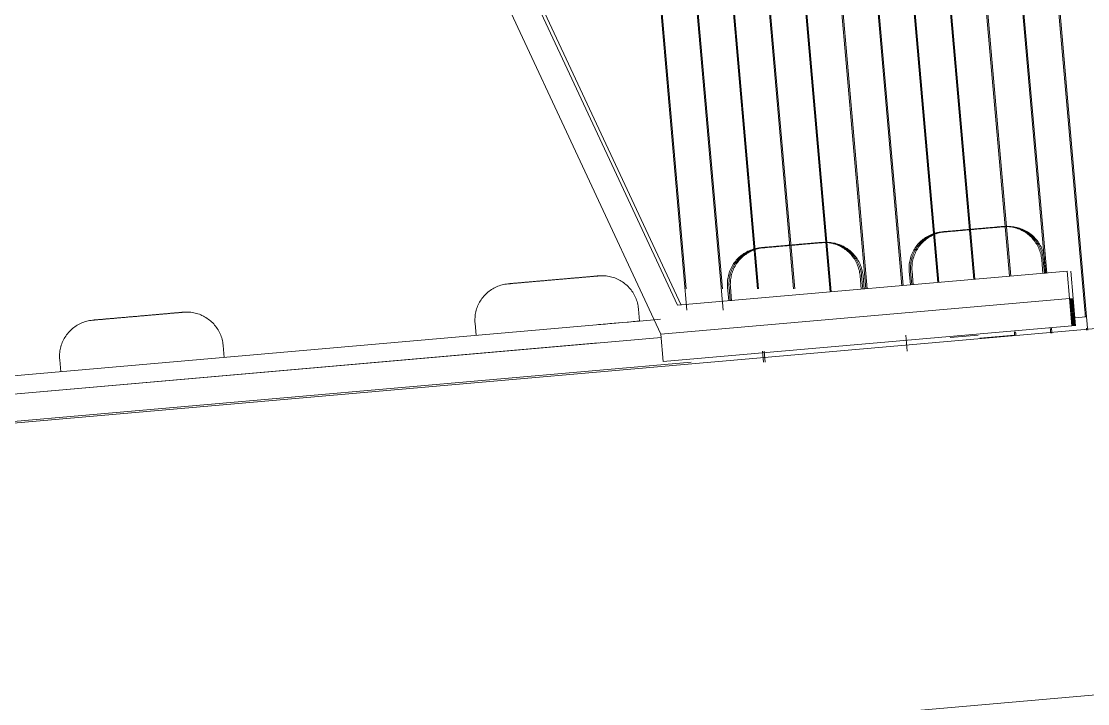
# Model space of a CAD drawing. Header units: millimetres. Extents: x 4237772 to 4686020, y -673 to 29459.
# Drawn here: x 4322885.3 to 4323002.2, y 16759.9 to 16834.7 of the extents above; entities that cross this region are included whole.
import ezdxf

# ---------------------------------------------------------------- set-up
doc = ezdxf.new("R2010")
doc.units = ezdxf.units.MM
for name, color, linetype, lineweight in [('A-ROOF', 132, 'Continuous', 5), ('A-ROOF-PATT', 132, 'Continuous', 5), ('Q-SPCQ', 91, 'Continuous', 5)]:
    doc.layers.add(name, color=color, linetype=linetype, lineweight=lineweight)

# ---------------------------------------------------------------- blocks, each defined once
blk = doc.blocks.new('Static Line_Sayfa_Metal Deck_Pan Mount - Up to 15 _ pitch - Max 2 Users-1847625-SECTION - GRIDS C4-C5')
at = {"layer": 'Q-SPCQ'}
for p, q in [((4322957.24, 16803.59), (4322934.71, 16851.9)), ((4322935.1, 16851.9), (4322957.62, 16803.59)), ((4322954.05, 16851.39), (4322958.27, 16803.07)), ((4322958.02, 16851.39), (4322962.23, 16803.07)), ((4322961.98, 16851.39), (4322966, 16805.39)), ((4322965.95, 16851.39), (4322969.97, 16805.39)), ((4322969.92, 16851.39), (4322973.97, 16805.05)), ((4322973.89, 16851.39), (4322977.9, 16805.4)), ((4322977.86, 16851.39), (4322981.84, 16805.74)), ((4322981.83, 16851.39), (4322985.78, 16806.09)), ((4322985.79, 16851.39), (4322989.72, 16806.43)), ((4322989.76, 16851.39), (4322993.66, 16806.78)), ((4322993.73, 16851.39), (4322997.6, 16807.12)), ((4322997.7, 16851.39), (4323001.92, 16803.07)), ((4322932.88, 16848.73), (4322955.41, 16800.42)), ((4322954.34, 16849.39), (4322958.19, 16805.39)), ((4322958.3, 16849.39), (4322962.16, 16805.39)), ((4322962.27, 16849.39), (4322966.13, 16805.39)), ((4322966.24, 16849.39), (4322970.1, 16805.39)), ((4322970.21, 16849.39), (4322974.1, 16805.06)), ((4322974.18, 16849.39), (4322978.03, 16805.41)), ((4322978.15, 16849.39), (4322981.97, 16805.75)), ((4322982.11, 16849.39), (4322985.91, 16806.1)), ((4322986.08, 16849.39), (4322989.85, 16806.44)), ((4322990.05, 16849.39), (4322993.79, 16806.79)), ((4322994.02, 16849.39), (4322997.73, 16807.13)), ((4322997.99, 16849.39), (4323002.22, 16801.08)), ((4322992.84, 16812.22), (4322992.85, 16812.22)), ((4322993, 16812.22), (4322993.01, 16812.22)), ((4322993.16, 16812.22), (4322993.17, 16812.22)), ((4322997.32, 16807.09), (4322997.18, 16808.59)), ((4322997.47, 16807.09), (4322997.34, 16808.59)), ((4322997.63, 16807.09), (4322997.5, 16808.59)), ((4322999.98, 16807.33), (4322957.24, 16803.59)), ((4322977.39, 16805.35), (4322977.26, 16806.84)), ((4322977.55, 16805.35), (4322977.42, 16806.84)), ((4322977.71, 16805.35), (4322977.58, 16806.84)), ((4322982.64, 16807.32), (4322982.78, 16805.82)), ((4322982.8, 16807.32), (4322982.93, 16805.82)), ((4322982.96, 16807.32), (4322983.09, 16805.82)), ((4323000.24, 16804.34), (4322999.98, 16807.33)), ((4323000.36, 16807.33), (4323000.62, 16804.34)), ((4322962.72, 16805.57), (4322962.85, 16804.08)), ((4322962.88, 16805.57), (4322963.01, 16804.08)), ((4322963.04, 16805.57), (4322963.17, 16804.08)), ((4322955.41, 16800.42), (4323000.24, 16804.34)), ((4322955.41, 16800.42), (4323000.24, 16804.34)), ((4323000.24, 16804.34), (4323000.5, 16801.35)), ((4323000.59, 16801.35), (4323000.33, 16804.34)), ((4323000.42, 16804.34), (4323000.68, 16801.35)), ((4323000.79, 16801.35), (4323000.53, 16804.34)), ((4323000.62, 16804.34), (4323000.88, 16801.35)), ((4322953.07, 16801.86), (4322952.95, 16803.18)), ((4323001.98, 16802.32), (4323001.96, 16802.32)), ((4322948.33, 16801.45), (4322779.54, 16786.68)), ((4322935.02, 16801.61), (4322935.14, 16800.3)), ((4323000.5, 16801.35), (4322955.67, 16797.43)), ((4322955.44, 16800.07), (4322779.4, 16784.66)), ((4322955.41, 16800.42), (4322955.67, 16797.43)), ((4322982.28, 16800.33), (4322982.44, 16798.56)), ((4322990.22, 16800.33), (4322987.14, 16800.06)), ((4322994.19, 16800.33), (4322990.41, 16800)), ((4322948.51, 16799.46), (4322779.4, 16784.66)), ((4322907.5, 16797.88), (4322907.39, 16799.19)), ((4322966.56, 16798.56), (4322966.67, 16797.34)), ((4322966.73, 16798.56), (4322966.84, 16797.34)), ((4322958.73, 16797.34), (4322759.49, 16779.91)), ((4322889.46, 16797.62), (4322889.57, 16796.31))]:
    blk.add_line(p, q, dxfattribs=at)
at = {"layer": 'Q-SPCQ', "flags": 128}
for points in [[(4322982.64, 16807.32), (4322982.63, 16807.47), (4322982.63, 16807.63), (4322982.63, 16807.79), (4322982.64, 16807.95), (4322982.65, 16808.11), (4322982.68, 16808.27), (4322982.7, 16808.43), (4322982.74, 16808.59), (4322982.78, 16808.74), (4322982.82, 16808.89), (4322982.88, 16809.05), (4322982.93, 16809.19), (4322983, 16809.34), (4322983.07, 16809.49), (4322983.14, 16809.63), (4322983.22, 16809.76), (4322983.31, 16809.9), (4322983.4, 16810.03), (4322983.5, 16810.16), (4322983.6, 16810.28), (4322983.71, 16810.4), (4322983.82, 16810.51), (4322983.94, 16810.62), (4322984.06, 16810.73), (4322984.18, 16810.83), (4322984.31, 16810.92), (4322984.44, 16811.01), (4322984.58, 16811.1), (4322984.72, 16811.18), (4322984.86, 16811.25), (4322985.01, 16811.32), (4322985.15, 16811.38), (4322985.3, 16811.44), (4322985.45, 16811.49), (4322985.61, 16811.53), (4322985.76, 16811.57), (4322985.92, 16811.6), (4322986.08, 16811.63), (4322986.24, 16811.64), (4322986.28, 16811.65)], [(4322982.8, 16807.32), (4322982.79, 16807.47), (4322982.79, 16807.63), (4322982.79, 16807.79), (4322982.8, 16807.95), (4322982.81, 16808.11), (4322982.84, 16808.27), (4322982.86, 16808.43), (4322982.9, 16808.59), (4322982.94, 16808.74), (4322982.98, 16808.89), (4322983.03, 16809.05), (4322983.09, 16809.19), (4322983.16, 16809.34), (4322983.23, 16809.49), (4322983.3, 16809.63), (4322983.38, 16809.76), (4322983.47, 16809.9), (4322983.56, 16810.03), (4322983.66, 16810.16), (4322983.76, 16810.28), (4322983.87, 16810.4), (4322983.98, 16810.51), (4322984.1, 16810.62), (4322984.22, 16810.73), (4322984.34, 16810.83), (4322984.47, 16810.92), (4322984.6, 16811.01), (4322984.74, 16811.1), (4322984.88, 16811.18), (4322985.02, 16811.25), (4322985.16, 16811.32), (4322985.31, 16811.38), (4322985.46, 16811.44), (4322985.61, 16811.49), (4322985.77, 16811.53), (4322985.92, 16811.57), (4322986.08, 16811.6), (4322986.24, 16811.63), (4322986.4, 16811.64), (4322986.44, 16811.65)], [(4322982.96, 16807.32), (4322982.95, 16807.47), (4322982.95, 16807.63), (4322982.95, 16807.79), (4322982.96, 16807.95), (4322982.97, 16808.11), (4322982.99, 16808.27), (4322983.02, 16808.43), (4322983.06, 16808.59), (4322983.1, 16808.74), (4322983.14, 16808.89), (4322983.19, 16809.05), (4322983.25, 16809.19), (4322983.32, 16809.34), (4322983.39, 16809.49), (4322983.46, 16809.63), (4322983.54, 16809.76), (4322983.63, 16809.9), (4322983.72, 16810.03), (4322983.82, 16810.16), (4322983.92, 16810.28), (4322984.03, 16810.4), (4322984.14, 16810.51), (4322984.26, 16810.62), (4322984.38, 16810.73), (4322984.5, 16810.83), (4322984.63, 16810.92), (4322984.76, 16811.01), (4322984.9, 16811.1), (4322985.04, 16811.18), (4322985.18, 16811.25), (4322985.32, 16811.32), (4322985.47, 16811.38), (4322985.62, 16811.44), (4322985.77, 16811.49), (4322985.93, 16811.53), (4322986.08, 16811.57), (4322986.24, 16811.6), (4322986.4, 16811.63), (4322986.56, 16811.64), (4322986.6, 16811.65)], [(4322986.28, 16811.65), (4322986.29, 16811.65), (4322986.3, 16811.65), (4322986.32, 16811.65), (4322986.35, 16811.65), (4322986.37, 16811.66), (4322986.41, 16811.66), (4322986.45, 16811.66), (4322986.49, 16811.67), (4322986.54, 16811.67), (4322986.59, 16811.68), (4322986.65, 16811.68), (4322986.71, 16811.69), (4322986.78, 16811.69), (4322986.85, 16811.7), (4322986.93, 16811.71), (4322987.01, 16811.71), (4322987.1, 16811.72), (4322987.18, 16811.73), (4322987.28, 16811.74), (4322987.37, 16811.74), (4322987.47, 16811.75), (4322987.58, 16811.76), (4322987.68, 16811.77), (4322987.79, 16811.78), (4322987.9, 16811.79), (4322988.02, 16811.8), (4322988.13, 16811.81), (4322988.25, 16811.82), (4322988.38, 16811.83), (4322988.5, 16811.84), (4322988.62, 16811.85), (4322988.75, 16811.86), (4322988.88, 16811.88), (4322989.01, 16811.89), (4322989.14, 16811.9), (4322989.27, 16811.91), (4322989.4, 16811.92), (4322989.53, 16811.93), (4322989.57, 16811.94)], [(4322989.56, 16811.94), (4322989.43, 16811.92), (4322989.3, 16811.91), (4322989.17, 16811.9), (4322989.04, 16811.89), (4322988.91, 16811.88), (4322988.78, 16811.87), (4322988.66, 16811.86), (4322988.53, 16811.85), (4322988.41, 16811.83), (4322988.28, 16811.82), (4322988.16, 16811.81), (4322988.05, 16811.8), (4322987.93, 16811.79), (4322987.82, 16811.78), (4322987.71, 16811.77), (4322987.6, 16811.76), (4322987.5, 16811.76), (4322987.4, 16811.75), (4322987.3, 16811.74), (4322987.21, 16811.73), (4322987.12, 16811.72), (4322987.03, 16811.71), (4322986.95, 16811.71), (4322986.87, 16811.7), (4322986.8, 16811.69), (4322986.73, 16811.69), (4322986.67, 16811.68), (4322986.61, 16811.68), (4322986.55, 16811.67), (4322986.5, 16811.67), (4322986.46, 16811.66), (4322986.42, 16811.66), (4322986.38, 16811.66), (4322986.35, 16811.65), (4322986.33, 16811.65), (4322986.31, 16811.65), (4322986.29, 16811.65), (4322986.28, 16811.65)], [(4322986.44, 16811.65), (4322986.45, 16811.65), (4322986.46, 16811.65), (4322986.48, 16811.65), (4322986.51, 16811.65), (4322986.53, 16811.66), (4322986.57, 16811.66), (4322986.61, 16811.66), (4322986.65, 16811.67), (4322986.7, 16811.67), (4322986.75, 16811.68), (4322986.81, 16811.68), (4322986.87, 16811.69), (4322986.94, 16811.69), (4322987.01, 16811.7), (4322987.09, 16811.71), (4322987.17, 16811.71), (4322987.26, 16811.72), (4322987.34, 16811.73), (4322987.44, 16811.74), (4322987.53, 16811.74), (4322987.63, 16811.75), (4322987.73, 16811.76), (4322987.84, 16811.77), (4322987.95, 16811.78), (4322988.06, 16811.79), (4322988.18, 16811.8), (4322988.29, 16811.81), (4322988.41, 16811.82), (4322988.53, 16811.83), (4322988.66, 16811.84), (4322988.78, 16811.85), (4322988.91, 16811.86), (4322989.04, 16811.88), (4322989.17, 16811.89), (4322989.3, 16811.9), (4322989.43, 16811.91), (4322989.56, 16811.92), (4322989.69, 16811.93), (4322989.73, 16811.94)], [(4322989.72, 16811.94), (4322989.59, 16811.92), (4322989.46, 16811.91), (4322989.33, 16811.9), (4322989.2, 16811.89), (4322989.07, 16811.88), (4322988.94, 16811.87), (4322988.82, 16811.86), (4322988.69, 16811.85), (4322988.57, 16811.83), (4322988.44, 16811.82), (4322988.32, 16811.81), (4322988.21, 16811.8), (4322988.09, 16811.79), (4322987.98, 16811.78), (4322987.87, 16811.77), (4322987.76, 16811.76), (4322987.66, 16811.76), (4322987.56, 16811.75), (4322987.46, 16811.74), (4322987.37, 16811.73), (4322987.28, 16811.72), (4322987.19, 16811.71), (4322987.11, 16811.71), (4322987.03, 16811.7), (4322986.96, 16811.69), (4322986.89, 16811.69), (4322986.83, 16811.68), (4322986.77, 16811.68), (4322986.71, 16811.67), (4322986.66, 16811.67), (4322986.62, 16811.66), (4322986.58, 16811.66), (4322986.54, 16811.66), (4322986.51, 16811.65), (4322986.49, 16811.65), (4322986.47, 16811.65), (4322986.45, 16811.65), (4322986.44, 16811.65)], [(4322986.6, 16811.65), (4322986.61, 16811.65), (4322986.62, 16811.65), (4322986.64, 16811.65), (4322986.66, 16811.65), (4322986.69, 16811.66), (4322986.73, 16811.66), (4322986.77, 16811.66), (4322986.81, 16811.67), (4322986.86, 16811.67), (4322986.91, 16811.68), (4322986.97, 16811.68), (4322987.03, 16811.69), (4322987.1, 16811.69), (4322987.17, 16811.7), (4322987.25, 16811.71), (4322987.33, 16811.71), (4322987.41, 16811.72), (4322987.5, 16811.73), (4322987.6, 16811.74), (4322987.69, 16811.74), (4322987.79, 16811.75), (4322987.89, 16811.76), (4322988, 16811.77), (4322988.11, 16811.78), (4322988.22, 16811.79), (4322988.34, 16811.8), (4322988.45, 16811.81), (4322988.57, 16811.82), (4322988.69, 16811.83), (4322988.82, 16811.84), (4322988.94, 16811.85), (4322989.07, 16811.86), (4322989.2, 16811.88), (4322989.33, 16811.89), (4322989.46, 16811.9), (4322989.59, 16811.91), (4322989.72, 16811.92), (4322989.85, 16811.93), (4322989.89, 16811.94)], [(4322989.88, 16811.94), (4322989.75, 16811.92), (4322989.62, 16811.91), (4322989.49, 16811.9), (4322989.36, 16811.89), (4322989.23, 16811.88), (4322989.1, 16811.87), (4322988.97, 16811.86), (4322988.85, 16811.85), (4322988.73, 16811.83), (4322988.6, 16811.82), (4322988.48, 16811.81), (4322988.37, 16811.8), (4322988.25, 16811.79), (4322988.14, 16811.78), (4322988.03, 16811.77), (4322987.92, 16811.76), (4322987.82, 16811.76), (4322987.72, 16811.75), (4322987.62, 16811.74), (4322987.53, 16811.73), (4322987.44, 16811.72), (4322987.35, 16811.71), (4322987.27, 16811.71), (4322987.19, 16811.7), (4322987.12, 16811.69), (4322987.05, 16811.69), (4322986.99, 16811.68), (4322986.93, 16811.68), (4322986.87, 16811.67), (4322986.82, 16811.67), (4322986.78, 16811.66), (4322986.74, 16811.66), (4322986.7, 16811.66), (4322986.67, 16811.65), (4322986.65, 16811.65), (4322986.63, 16811.65), (4322986.61, 16811.65), (4322986.6, 16811.65)], [(4322992.85, 16812.22), (4322992.84, 16812.22), (4322992.83, 16812.22), (4322992.81, 16812.22), (4322992.79, 16812.22), (4322992.76, 16812.22), (4322992.72, 16812.21), (4322992.68, 16812.21), (4322992.64, 16812.21), (4322992.59, 16812.2), (4322992.54, 16812.2), (4322992.48, 16812.19), (4322992.42, 16812.19), (4322992.35, 16812.18), (4322992.28, 16812.17), (4322992.2, 16812.17), (4322992.12, 16812.16), (4322992.04, 16812.15), (4322991.95, 16812.14), (4322991.85, 16812.14), (4322991.76, 16812.13), (4322991.66, 16812.12), (4322991.56, 16812.11), (4322991.45, 16812.1), (4322991.34, 16812.09), (4322991.23, 16812.08), (4322991.11, 16812.07), (4322991, 16812.06), (4322990.88, 16812.05), (4322990.76, 16812.04), (4322990.63, 16812.03), (4322990.51, 16812.02), (4322990.38, 16812.01), (4322990.25, 16812), (4322990.12, 16811.99), (4322989.99, 16811.97), (4322989.86, 16811.96), (4322989.73, 16811.95), (4322989.6, 16811.94), (4322989.56, 16811.94)], [(4322989.57, 16811.94), (4322989.7, 16811.95), (4322989.83, 16811.96), (4322989.96, 16811.97), (4322990.09, 16811.98), (4322990.22, 16811.99), (4322990.35, 16812), (4322990.48, 16812.02), (4322990.6, 16812.03), (4322990.73, 16812.04), (4322990.85, 16812.05), (4322990.97, 16812.06), (4322991.09, 16812.07), (4322991.2, 16812.08), (4322991.31, 16812.09), (4322991.42, 16812.1), (4322991.53, 16812.11), (4322991.63, 16812.12), (4322991.73, 16812.13), (4322991.83, 16812.13), (4322991.92, 16812.14), (4322992.01, 16812.15), (4322992.1, 16812.16), (4322992.18, 16812.16), (4322992.26, 16812.17), (4322992.33, 16812.18), (4322992.4, 16812.18), (4322992.46, 16812.19), (4322992.52, 16812.19), (4322992.58, 16812.2), (4322992.63, 16812.2), (4322992.67, 16812.21), (4322992.71, 16812.21), (4322992.75, 16812.21), (4322992.78, 16812.22), (4322992.8, 16812.22), (4322992.82, 16812.22), (4322992.84, 16812.22)], [(4322993.01, 16812.22), (4322993, 16812.22), (4322992.99, 16812.22), (4322992.97, 16812.22), (4322992.95, 16812.22), (4322992.92, 16812.22), (4322992.88, 16812.21), (4322992.84, 16812.21), (4322992.8, 16812.21), (4322992.75, 16812.2), (4322992.7, 16812.2), (4322992.64, 16812.19), (4322992.58, 16812.19), (4322992.51, 16812.18), (4322992.44, 16812.17), (4322992.36, 16812.17), (4322992.28, 16812.16), (4322992.2, 16812.15), (4322992.11, 16812.14), (4322992.01, 16812.14), (4322991.92, 16812.13), (4322991.82, 16812.12), (4322991.72, 16812.11), (4322991.61, 16812.1), (4322991.5, 16812.09), (4322991.39, 16812.08), (4322991.27, 16812.07), (4322991.16, 16812.06), (4322991.04, 16812.05), (4322990.92, 16812.04), (4322990.79, 16812.03), (4322990.67, 16812.02), (4322990.54, 16812.01), (4322990.41, 16812), (4322990.28, 16811.99), (4322990.15, 16811.97), (4322990.02, 16811.96), (4322989.89, 16811.95), (4322989.76, 16811.94), (4322989.72, 16811.94)], [(4322989.73, 16811.94), (4322989.86, 16811.95), (4322989.99, 16811.96), (4322990.12, 16811.97), (4322990.25, 16811.98), (4322990.38, 16811.99), (4322990.51, 16812), (4322990.64, 16812.02), (4322990.76, 16812.03), (4322990.88, 16812.04), (4322991.01, 16812.05), (4322991.13, 16812.06), (4322991.24, 16812.07), (4322991.36, 16812.08), (4322991.47, 16812.09), (4322991.58, 16812.1), (4322991.69, 16812.11), (4322991.79, 16812.12), (4322991.89, 16812.13), (4322991.99, 16812.13), (4322992.08, 16812.14), (4322992.17, 16812.15), (4322992.26, 16812.16), (4322992.34, 16812.16), (4322992.42, 16812.17), (4322992.49, 16812.18), (4322992.56, 16812.18), (4322992.62, 16812.19), (4322992.68, 16812.19), (4322992.74, 16812.2), (4322992.79, 16812.2), (4322992.83, 16812.21), (4322992.87, 16812.21), (4322992.91, 16812.21), (4322992.94, 16812.22), (4322992.96, 16812.22), (4322992.98, 16812.22), (4322992.99, 16812.22)], [(4322993.17, 16812.22), (4322993.16, 16812.22), (4322993.15, 16812.22), (4322993.13, 16812.22), (4322993.1, 16812.22), (4322993.08, 16812.22), (4322993.04, 16812.21), (4322993, 16812.21), (4322992.96, 16812.21), (4322992.91, 16812.2), (4322992.86, 16812.2), (4322992.8, 16812.19), (4322992.74, 16812.19), (4322992.67, 16812.18), (4322992.6, 16812.17), (4322992.52, 16812.17), (4322992.44, 16812.16), (4322992.35, 16812.15), (4322992.27, 16812.14), (4322992.17, 16812.14), (4322992.08, 16812.13), (4322991.98, 16812.12), (4322991.88, 16812.11), (4322991.77, 16812.1), (4322991.66, 16812.09), (4322991.55, 16812.08), (4322991.43, 16812.07), (4322991.32, 16812.06), (4322991.2, 16812.05), (4322991.08, 16812.04), (4322990.95, 16812.03), (4322990.83, 16812.02), (4322990.7, 16812.01), (4322990.57, 16812), (4322990.44, 16811.99), (4322990.31, 16811.97), (4322990.18, 16811.96), (4322990.05, 16811.95), (4322989.92, 16811.94), (4322989.88, 16811.94)], [(4322989.89, 16811.94), (4322990.02, 16811.95), (4322990.15, 16811.96), (4322990.28, 16811.97), (4322990.41, 16811.98), (4322990.54, 16811.99), (4322990.67, 16812), (4322990.79, 16812.02), (4322990.92, 16812.03), (4322991.04, 16812.04), (4322991.17, 16812.05), (4322991.29, 16812.06), (4322991.4, 16812.07), (4322991.52, 16812.08), (4322991.63, 16812.09), (4322991.74, 16812.1), (4322991.85, 16812.11), (4322991.95, 16812.12), (4322992.05, 16812.13), (4322992.15, 16812.13), (4322992.24, 16812.14), (4322992.33, 16812.15), (4322992.42, 16812.16), (4322992.5, 16812.16), (4322992.58, 16812.17), (4322992.65, 16812.18), (4322992.72, 16812.18), (4322992.78, 16812.19), (4322992.84, 16812.19), (4322992.9, 16812.2), (4322992.95, 16812.2), (4322992.99, 16812.21), (4322993.03, 16812.21), (4322993.07, 16812.21), (4322993.1, 16812.22), (4322993.12, 16812.22), (4322993.14, 16812.22), (4322993.15, 16812.22)], [(4322992.85, 16812.22), (4322993.01, 16812.23), (4322993.17, 16812.24), (4322993.33, 16812.24), (4322993.49, 16812.23), (4322993.65, 16812.21), (4322993.81, 16812.19), (4322993.97, 16812.16), (4322994.12, 16812.13), (4322994.28, 16812.09), (4322994.43, 16812.04), (4322994.58, 16811.99), (4322994.73, 16811.93), (4322994.88, 16811.87), (4322995.02, 16811.8), (4322995.16, 16811.72), (4322995.3, 16811.64), (4322995.43, 16811.56), (4322995.57, 16811.46), (4322995.69, 16811.37), (4322995.82, 16811.27), (4322995.93, 16811.16), (4322996.05, 16811.05), (4322996.16, 16810.93), (4322996.26, 16810.81), (4322996.36, 16810.69), (4322996.46, 16810.56), (4322996.55, 16810.42), (4322996.63, 16810.29), (4322996.71, 16810.15), (4322996.79, 16810.01), (4322996.86, 16809.86), (4322996.92, 16809.72), (4322996.97, 16809.57), (4322997.02, 16809.41), (4322997.07, 16809.26), (4322997.11, 16809.1), (4322997.14, 16808.95), (4322997.16, 16808.79), (4322997.18, 16808.63), (4322997.18, 16808.59)], [(4322993.01, 16812.22), (4322993.17, 16812.23), (4322993.33, 16812.24), (4322993.49, 16812.24), (4322993.65, 16812.23), (4322993.81, 16812.21), (4322993.97, 16812.19), (4322994.13, 16812.16), (4322994.28, 16812.13), (4322994.44, 16812.09), (4322994.59, 16812.04), (4322994.74, 16811.99), (4322994.89, 16811.93), (4322995.04, 16811.87), (4322995.18, 16811.8), (4322995.32, 16811.72), (4322995.46, 16811.64), (4322995.59, 16811.56), (4322995.72, 16811.46), (4322995.85, 16811.37), (4322995.98, 16811.27), (4322996.09, 16811.16), (4322996.21, 16811.05), (4322996.32, 16810.93), (4322996.42, 16810.81), (4322996.52, 16810.69), (4322996.62, 16810.56), (4322996.71, 16810.42), (4322996.79, 16810.29), (4322996.87, 16810.15), (4322996.95, 16810.01), (4322997.01, 16809.86), (4322997.08, 16809.72), (4322997.13, 16809.57), (4322997.18, 16809.41), (4322997.23, 16809.26), (4322997.26, 16809.1), (4322997.3, 16808.95), (4322997.32, 16808.79), (4322997.34, 16808.63), (4322997.34, 16808.59)], [(4322993.17, 16812.22), (4322993.33, 16812.23), (4322993.49, 16812.24), (4322993.65, 16812.24), (4322993.81, 16812.23), (4322993.97, 16812.21), (4322994.13, 16812.19), (4322994.28, 16812.16), (4322994.44, 16812.13), (4322994.6, 16812.09), (4322994.75, 16812.04), (4322994.9, 16811.99), (4322995.05, 16811.93), (4322995.2, 16811.87), (4322995.34, 16811.8), (4322995.48, 16811.72), (4322995.62, 16811.64), (4322995.75, 16811.56), (4322995.88, 16811.46), (4322996.01, 16811.37), (4322996.13, 16811.27), (4322996.25, 16811.16), (4322996.37, 16811.05), (4322996.48, 16810.93), (4322996.58, 16810.81), (4322996.68, 16810.69), (4322996.78, 16810.56), (4322996.87, 16810.42), (4322996.95, 16810.29), (4322997.03, 16810.15), (4322997.11, 16810.01), (4322997.17, 16809.86), (4322997.24, 16809.72), (4322997.29, 16809.57), (4322997.34, 16809.41), (4322997.39, 16809.26), (4322997.42, 16809.1), (4322997.46, 16808.95), (4322997.48, 16808.79), (4322997.5, 16808.63), (4322997.5, 16808.59)], [(4322966.36, 16809.91), (4322966.37, 16809.91), (4322966.38, 16809.91), (4322966.4, 16809.91), (4322966.42, 16809.91), (4322966.45, 16809.91), (4322966.48, 16809.92), (4322966.52, 16809.92), (4322966.57, 16809.92), (4322966.62, 16809.93), (4322966.67, 16809.93), (4322966.73, 16809.94), (4322966.79, 16809.94), (4322966.86, 16809.95), (4322966.93, 16809.96), (4322967.01, 16809.96), (4322967.09, 16809.97), (4322967.17, 16809.98), (4322967.26, 16809.98), (4322967.35, 16809.99), (4322967.45, 16810), (4322967.55, 16810.01), (4322967.65, 16810.02), (4322967.76, 16810.03), (4322967.87, 16810.04), (4322967.98, 16810.05), (4322968.09, 16810.06), (4322968.21, 16810.07), (4322968.33, 16810.08), (4322968.45, 16810.09), (4322968.57, 16810.1), (4322968.7, 16810.11), (4322968.83, 16810.12), (4322968.95, 16810.13), (4322969.08, 16810.14), (4322969.21, 16810.16), (4322969.34, 16810.17), (4322969.48, 16810.18), (4322969.61, 16810.19), (4322969.64, 16810.19)], [(4322969.64, 16810.19), (4322969.51, 16810.18), (4322969.38, 16810.17), (4322969.25, 16810.16), (4322969.12, 16810.15), (4322968.99, 16810.14), (4322968.86, 16810.12), (4322968.73, 16810.11), (4322968.61, 16810.1), (4322968.48, 16810.09), (4322968.36, 16810.08), (4322968.24, 16810.07), (4322968.12, 16810.06), (4322968.01, 16810.05), (4322967.89, 16810.04), (4322967.79, 16810.03), (4322967.68, 16810.02), (4322967.57, 16810.01), (4322967.47, 16810), (4322967.38, 16809.99), (4322967.28, 16809.99), (4322967.19, 16809.98), (4322967.11, 16809.97), (4322967.03, 16809.96), (4322966.95, 16809.96), (4322966.88, 16809.95), (4322966.81, 16809.95), (4322966.74, 16809.94), (4322966.68, 16809.93), (4322966.63, 16809.93), (4322966.58, 16809.93), (4322966.53, 16809.92), (4322966.49, 16809.92), (4322966.46, 16809.91), (4322966.43, 16809.91), (4322966.4, 16809.91), (4322966.38, 16809.91), (4322966.37, 16809.91), (4322966.36, 16809.91)], [(4322966.52, 16809.91), (4322966.53, 16809.91), (4322966.54, 16809.91), (4322966.56, 16809.91), (4322966.58, 16809.91), (4322966.61, 16809.91), (4322966.64, 16809.92), (4322966.68, 16809.92), (4322966.73, 16809.92), (4322966.78, 16809.93), (4322966.83, 16809.93), (4322966.89, 16809.94), (4322966.95, 16809.94), (4322967.02, 16809.95), (4322967.09, 16809.96), (4322967.17, 16809.96), (4322967.25, 16809.97), (4322967.33, 16809.98), (4322967.42, 16809.98), (4322967.51, 16809.99), (4322967.61, 16810), (4322967.71, 16810.01), (4322967.81, 16810.02), (4322967.92, 16810.03), (4322968.03, 16810.04), (4322968.14, 16810.05), (4322968.25, 16810.06), (4322968.37, 16810.07), (4322968.49, 16810.08), (4322968.61, 16810.09), (4322968.73, 16810.1), (4322968.86, 16810.11), (4322968.99, 16810.12), (4322969.11, 16810.13), (4322969.24, 16810.14), (4322969.37, 16810.16), (4322969.5, 16810.17), (4322969.63, 16810.18), (4322969.77, 16810.19), (4322969.8, 16810.19)], [(4322969.8, 16810.19), (4322969.67, 16810.18), (4322969.54, 16810.17), (4322969.41, 16810.16), (4322969.28, 16810.15), (4322969.15, 16810.14), (4322969.02, 16810.12), (4322968.89, 16810.11), (4322968.77, 16810.1), (4322968.64, 16810.09), (4322968.52, 16810.08), (4322968.4, 16810.07), (4322968.28, 16810.06), (4322968.17, 16810.05), (4322968.05, 16810.04), (4322967.94, 16810.03), (4322967.84, 16810.02), (4322967.73, 16810.01), (4322967.63, 16810), (4322967.54, 16809.99), (4322967.44, 16809.99), (4322967.35, 16809.98), (4322967.27, 16809.97), (4322967.19, 16809.96), (4322967.11, 16809.96), (4322967.04, 16809.95), (4322966.97, 16809.95), (4322966.9, 16809.94), (4322966.84, 16809.93), (4322966.79, 16809.93), (4322966.74, 16809.93), (4322966.69, 16809.92), (4322966.65, 16809.92), (4322966.62, 16809.91), (4322966.59, 16809.91), (4322966.56, 16809.91), (4322966.54, 16809.91), (4322966.53, 16809.91), (4322966.52, 16809.91)], [(4322966.68, 16809.91), (4322966.69, 16809.91), (4322966.7, 16809.91), (4322966.72, 16809.91), (4322966.74, 16809.91), (4322966.77, 16809.91), (4322966.8, 16809.92), (4322966.84, 16809.92), (4322966.89, 16809.92), (4322966.93, 16809.93), (4322966.99, 16809.93), (4322967.05, 16809.94), (4322967.11, 16809.94), (4322967.18, 16809.95), (4322967.25, 16809.96), (4322967.33, 16809.96), (4322967.41, 16809.97), (4322967.49, 16809.98), (4322967.58, 16809.98), (4322967.67, 16809.99), (4322967.77, 16810), (4322967.87, 16810.01), (4322967.97, 16810.02), (4322968.08, 16810.03), (4322968.19, 16810.04), (4322968.3, 16810.05), (4322968.41, 16810.06), (4322968.53, 16810.07), (4322968.65, 16810.08), (4322968.77, 16810.09), (4322968.89, 16810.1), (4322969.02, 16810.11), (4322969.15, 16810.12), (4322969.27, 16810.13), (4322969.4, 16810.14), (4322969.53, 16810.16), (4322969.66, 16810.17), (4322969.79, 16810.18), (4322969.93, 16810.19), (4322969.96, 16810.19)], [(4322969.96, 16810.19), (4322969.83, 16810.18), (4322969.7, 16810.17), (4322969.57, 16810.16), (4322969.44, 16810.15), (4322969.31, 16810.14), (4322969.18, 16810.12), (4322969.05, 16810.11), (4322968.93, 16810.1), (4322968.8, 16810.09), (4322968.68, 16810.08), (4322968.56, 16810.07), (4322968.44, 16810.06), (4322968.33, 16810.05), (4322968.21, 16810.04), (4322968.1, 16810.03), (4322968, 16810.02), (4322967.89, 16810.01), (4322967.79, 16810), (4322967.7, 16809.99), (4322967.6, 16809.99), (4322967.51, 16809.98), (4322967.43, 16809.97), (4322967.35, 16809.96), (4322967.27, 16809.96), (4322967.19, 16809.95), (4322967.13, 16809.95), (4322967.06, 16809.94), (4322967, 16809.93), (4322966.95, 16809.93), (4322966.9, 16809.93), (4322966.85, 16809.92), (4322966.81, 16809.92), (4322966.78, 16809.91), (4322966.75, 16809.91), (4322966.72, 16809.91), (4322966.7, 16809.91), (4322966.69, 16809.91), (4322966.68, 16809.91)], [(4322972.92, 16810.48), (4322972.92, 16810.48), (4322972.9, 16810.48), (4322972.89, 16810.48), (4322972.86, 16810.47), (4322972.83, 16810.47), (4322972.8, 16810.47), (4322972.76, 16810.47), (4322972.72, 16810.46), (4322972.67, 16810.46), (4322972.61, 16810.45), (4322972.56, 16810.45), (4322972.49, 16810.44), (4322972.43, 16810.44), (4322972.35, 16810.43), (4322972.28, 16810.42), (4322972.2, 16810.42), (4322972.11, 16810.41), (4322972.02, 16810.4), (4322971.93, 16810.39), (4322971.83, 16810.38), (4322971.74, 16810.38), (4322971.63, 16810.37), (4322971.53, 16810.36), (4322971.42, 16810.35), (4322971.31, 16810.34), (4322971.19, 16810.33), (4322971.07, 16810.32), (4322970.95, 16810.31), (4322970.83, 16810.3), (4322970.71, 16810.29), (4322970.58, 16810.28), (4322970.46, 16810.26), (4322970.33, 16810.25), (4322970.2, 16810.24), (4322970.07, 16810.23), (4322969.94, 16810.22), (4322969.81, 16810.21), (4322969.68, 16810.2), (4322969.64, 16810.19)], [(4322969.64, 16810.19), (4322969.78, 16810.2), (4322969.91, 16810.22), (4322970.04, 16810.23), (4322970.17, 16810.24), (4322970.3, 16810.25), (4322970.43, 16810.26), (4322970.55, 16810.27), (4322970.68, 16810.28), (4322970.8, 16810.29), (4322970.92, 16810.3), (4322971.04, 16810.32), (4322971.16, 16810.33), (4322971.28, 16810.34), (4322971.39, 16810.35), (4322971.5, 16810.36), (4322971.61, 16810.36), (4322971.71, 16810.37), (4322971.81, 16810.38), (4322971.91, 16810.39), (4322972, 16810.4), (4322972.09, 16810.41), (4322972.18, 16810.41), (4322972.26, 16810.42), (4322972.33, 16810.43), (4322972.41, 16810.43), (4322972.48, 16810.44), (4322972.54, 16810.45), (4322972.6, 16810.45), (4322972.66, 16810.46), (4322972.71, 16810.46), (4322972.75, 16810.46), (4322972.79, 16810.47), (4322972.83, 16810.47), (4322972.86, 16810.47), (4322972.88, 16810.48), (4322972.9, 16810.48), (4322972.91, 16810.48), (4322972.92, 16810.48)], [(4322973.08, 16810.48), (4322973.08, 16810.48), (4322973.06, 16810.48), (4322973.04, 16810.48), (4322973.02, 16810.47), (4322972.99, 16810.47), (4322972.96, 16810.47), (4322972.92, 16810.47), (4322972.88, 16810.46), (4322972.83, 16810.46), (4322972.77, 16810.45), (4322972.72, 16810.45), (4322972.65, 16810.44), (4322972.59, 16810.44), (4322972.51, 16810.43), (4322972.44, 16810.42), (4322972.36, 16810.42), (4322972.27, 16810.41), (4322972.18, 16810.4), (4322972.09, 16810.39), (4322971.99, 16810.38), (4322971.89, 16810.38), (4322971.79, 16810.37), (4322971.69, 16810.36), (4322971.58, 16810.35), (4322971.46, 16810.34), (4322971.35, 16810.33), (4322971.23, 16810.32), (4322971.11, 16810.31), (4322970.99, 16810.3), (4322970.87, 16810.29), (4322970.74, 16810.28), (4322970.62, 16810.26), (4322970.49, 16810.25), (4322970.36, 16810.24), (4322970.23, 16810.23), (4322970.1, 16810.22), (4322969.97, 16810.21), (4322969.84, 16810.2), (4322969.8, 16810.19)], [(4322969.8, 16810.19), (4322969.94, 16810.2), (4322970.07, 16810.22), (4322970.2, 16810.23), (4322970.33, 16810.24), (4322970.46, 16810.25), (4322970.58, 16810.26), (4322970.71, 16810.27), (4322970.84, 16810.28), (4322970.96, 16810.29), (4322971.08, 16810.3), (4322971.2, 16810.32), (4322971.32, 16810.33), (4322971.44, 16810.34), (4322971.55, 16810.35), (4322971.66, 16810.36), (4322971.77, 16810.36), (4322971.87, 16810.37), (4322971.97, 16810.38), (4322972.07, 16810.39), (4322972.16, 16810.4), (4322972.25, 16810.41), (4322972.34, 16810.41), (4322972.42, 16810.42), (4322972.49, 16810.43), (4322972.57, 16810.43), (4322972.64, 16810.44), (4322972.7, 16810.45), (4322972.76, 16810.45), (4322972.81, 16810.46), (4322972.86, 16810.46), (4322972.91, 16810.46), (4322972.95, 16810.47), (4322972.98, 16810.47), (4322973.01, 16810.47), (4322973.04, 16810.48), (4322973.06, 16810.48), (4322973.07, 16810.48), (4322973.08, 16810.48)], [(4322973.24, 16810.48), (4322973.24, 16810.48), (4322973.22, 16810.48), (4322973.2, 16810.48), (4322973.18, 16810.47), (4322973.15, 16810.47), (4322973.12, 16810.47), (4322973.08, 16810.47), (4322973.04, 16810.46), (4322972.99, 16810.46), (4322972.93, 16810.45), (4322972.87, 16810.45), (4322972.81, 16810.44), (4322972.74, 16810.44), (4322972.67, 16810.43), (4322972.6, 16810.42), (4322972.52, 16810.42), (4322972.43, 16810.41), (4322972.34, 16810.4), (4322972.25, 16810.39), (4322972.15, 16810.38), (4322972.05, 16810.38), (4322971.95, 16810.37), (4322971.85, 16810.36), (4322971.74, 16810.35), (4322971.62, 16810.34), (4322971.51, 16810.33), (4322971.39, 16810.32), (4322971.27, 16810.31), (4322971.15, 16810.3), (4322971.03, 16810.29), (4322970.9, 16810.28), (4322970.78, 16810.26), (4322970.65, 16810.25), (4322970.52, 16810.24), (4322970.39, 16810.23), (4322970.26, 16810.22), (4322970.13, 16810.21), (4322970, 16810.2), (4322969.96, 16810.19)], [(4322969.96, 16810.19), (4322970.09, 16810.2), (4322970.23, 16810.22), (4322970.36, 16810.23), (4322970.49, 16810.24), (4322970.62, 16810.25), (4322970.74, 16810.26), (4322970.87, 16810.27), (4322971, 16810.28), (4322971.12, 16810.29), (4322971.24, 16810.3), (4322971.36, 16810.32), (4322971.48, 16810.33), (4322971.6, 16810.34), (4322971.71, 16810.35), (4322971.82, 16810.36), (4322971.92, 16810.36), (4322972.03, 16810.37), (4322972.13, 16810.38), (4322972.23, 16810.39), (4322972.32, 16810.4), (4322972.41, 16810.41), (4322972.49, 16810.41), (4322972.58, 16810.42), (4322972.65, 16810.43), (4322972.73, 16810.43), (4322972.8, 16810.44), (4322972.86, 16810.45), (4322972.92, 16810.45), (4322972.97, 16810.46), (4322973.02, 16810.46), (4322973.07, 16810.46), (4322973.11, 16810.47), (4322973.14, 16810.47), (4322973.17, 16810.47), (4322973.2, 16810.48), (4322973.22, 16810.48), (4322973.23, 16810.48), (4322973.24, 16810.48)], [(4322972.93, 16810.48), (4322973.09, 16810.49), (4322973.25, 16810.5), (4322973.41, 16810.49), (4322973.57, 16810.49), (4322973.73, 16810.47), (4322973.88, 16810.45), (4322974.04, 16810.42), (4322974.2, 16810.39), (4322974.35, 16810.35), (4322974.51, 16810.3), (4322974.66, 16810.25), (4322974.81, 16810.19), (4322974.95, 16810.13), (4322975.1, 16810.06), (4322975.24, 16809.98), (4322975.38, 16809.9), (4322975.51, 16809.81), (4322975.64, 16809.72), (4322975.77, 16809.62), (4322975.89, 16809.52), (4322976.01, 16809.41), (4322976.13, 16809.3), (4322976.24, 16809.19), (4322976.34, 16809.07), (4322976.44, 16808.94), (4322976.54, 16808.81), (4322976.63, 16808.68), (4322976.71, 16808.55), (4322976.79, 16808.41), (4322976.86, 16808.26), (4322976.93, 16808.12), (4322976.99, 16807.97), (4322977.05, 16807.82), (4322977.1, 16807.67), (4322977.14, 16807.52), (4322977.18, 16807.36), (4322977.21, 16807.2), (4322977.24, 16807.05), (4322977.26, 16806.89), (4322977.26, 16806.84)], [(4322973.09, 16810.48), (4322973.25, 16810.49), (4322973.41, 16810.5), (4322973.57, 16810.49), (4322973.73, 16810.49), (4322973.89, 16810.47), (4322974.04, 16810.45), (4322974.2, 16810.42), (4322974.36, 16810.39), (4322974.51, 16810.35), (4322974.67, 16810.3), (4322974.82, 16810.25), (4322974.97, 16810.19), (4322975.11, 16810.13), (4322975.26, 16810.06), (4322975.4, 16809.98), (4322975.54, 16809.9), (4322975.67, 16809.81), (4322975.8, 16809.72), (4322975.93, 16809.62), (4322976.05, 16809.52), (4322976.17, 16809.41), (4322976.28, 16809.3), (4322976.39, 16809.19), (4322976.5, 16809.07), (4322976.6, 16808.94), (4322976.7, 16808.81), (4322976.79, 16808.68), (4322976.87, 16808.55), (4322976.95, 16808.41), (4322977.02, 16808.26), (4322977.09, 16808.12), (4322977.15, 16807.97), (4322977.21, 16807.82), (4322977.26, 16807.67), (4322977.3, 16807.52), (4322977.34, 16807.36), (4322977.37, 16807.2), (4322977.4, 16807.05), (4322977.42, 16806.89), (4322977.42, 16806.84)], [(4322973.25, 16810.48), (4322973.41, 16810.49), (4322973.57, 16810.5), (4322973.73, 16810.49), (4322973.89, 16810.49), (4322974.04, 16810.47), (4322974.2, 16810.45), (4322974.36, 16810.42), (4322974.52, 16810.39), (4322974.67, 16810.35), (4322974.83, 16810.3), (4322974.98, 16810.25), (4322975.13, 16810.19), (4322975.27, 16810.13), (4322975.42, 16810.06), (4322975.56, 16809.98), (4322975.69, 16809.9), (4322975.83, 16809.81), (4322975.96, 16809.72), (4322976.09, 16809.62), (4322976.21, 16809.52), (4322976.33, 16809.41), (4322976.44, 16809.3), (4322976.55, 16809.19), (4322976.66, 16809.07), (4322976.76, 16808.94), (4322976.85, 16808.81), (4322976.94, 16808.68), (4322977.03, 16808.55), (4322977.11, 16808.41), (4322977.18, 16808.26), (4322977.25, 16808.12), (4322977.31, 16807.97), (4322977.37, 16807.82), (4322977.42, 16807.67), (4322977.46, 16807.52), (4322977.5, 16807.36), (4322977.53, 16807.2), (4322977.56, 16807.05), (4322977.58, 16806.89), (4322977.58, 16806.84)], [(4322962.72, 16805.57), (4322962.71, 16805.73), (4322962.71, 16805.89), (4322962.71, 16806.05), (4322962.72, 16806.21), (4322962.73, 16806.37), (4322962.75, 16806.53), (4322962.78, 16806.69), (4322962.81, 16806.84), (4322962.85, 16807), (4322962.9, 16807.15), (4322962.95, 16807.3), (4322963.01, 16807.45), (4322963.07, 16807.6), (4322963.14, 16807.74), (4322963.22, 16807.88), (4322963.3, 16808.02), (4322963.39, 16808.16), (4322963.48, 16808.29), (4322963.58, 16808.41), (4322963.68, 16808.54), (4322963.79, 16808.66), (4322963.9, 16808.77), (4322964.01, 16808.88), (4322964.13, 16808.99), (4322964.26, 16809.09), (4322964.39, 16809.18), (4322964.52, 16809.27), (4322964.66, 16809.36), (4322964.79, 16809.43), (4322964.94, 16809.51), (4322965.08, 16809.58), (4322965.23, 16809.64), (4322965.38, 16809.69), (4322965.53, 16809.74), (4322965.68, 16809.79), (4322965.84, 16809.83), (4322966, 16809.86), (4322966.15, 16809.88), (4322966.31, 16809.9), (4322966.36, 16809.91)], [(4322962.88, 16805.57), (4322962.87, 16805.73), (4322962.86, 16805.89), (4322962.87, 16806.05), (4322962.88, 16806.21), (4322962.89, 16806.37), (4322962.91, 16806.53), (4322962.94, 16806.69), (4322962.97, 16806.84), (4322963.01, 16807), (4322963.06, 16807.15), (4322963.11, 16807.3), (4322963.17, 16807.45), (4322963.23, 16807.6), (4322963.3, 16807.74), (4322963.38, 16807.88), (4322963.46, 16808.02), (4322963.55, 16808.16), (4322963.64, 16808.29), (4322963.74, 16808.41), (4322963.84, 16808.54), (4322963.95, 16808.66), (4322964.06, 16808.77), (4322964.17, 16808.88), (4322964.29, 16808.99), (4322964.42, 16809.09), (4322964.55, 16809.18), (4322964.68, 16809.27), (4322964.81, 16809.36), (4322964.95, 16809.43), (4322965.1, 16809.51), (4322965.24, 16809.58), (4322965.39, 16809.64), (4322965.54, 16809.69), (4322965.69, 16809.74), (4322965.84, 16809.79), (4322966, 16809.83), (4322966.16, 16809.86), (4322966.31, 16809.88), (4322966.47, 16809.9), (4322966.52, 16809.91)], [(4322963.04, 16805.57), (4322963.03, 16805.73), (4322963.02, 16805.89), (4322963.03, 16806.05), (4322963.03, 16806.21), (4322963.05, 16806.37), (4322963.07, 16806.53), (4322963.1, 16806.69), (4322963.13, 16806.84), (4322963.17, 16807), (4322963.22, 16807.15), (4322963.27, 16807.3), (4322963.33, 16807.45), (4322963.39, 16807.6), (4322963.46, 16807.74), (4322963.54, 16807.88), (4322963.62, 16808.02), (4322963.71, 16808.16), (4322963.8, 16808.29), (4322963.9, 16808.41), (4322964, 16808.54), (4322964.1, 16808.66), (4322964.22, 16808.77), (4322964.33, 16808.88), (4322964.45, 16808.99), (4322964.58, 16809.09), (4322964.71, 16809.18), (4322964.84, 16809.27), (4322964.97, 16809.36), (4322965.11, 16809.43), (4322965.26, 16809.51), (4322965.4, 16809.58), (4322965.55, 16809.64), (4322965.7, 16809.69), (4322965.85, 16809.74), (4322966, 16809.79), (4322966.16, 16809.83), (4322966.32, 16809.86), (4322966.47, 16809.88), (4322966.63, 16809.9), (4322966.68, 16809.91)], [(4322948.61, 16806.82), (4322948.59, 16806.82), (4322948.57, 16806.82), (4322948.55, 16806.81), (4322948.51, 16806.81), (4322948.47, 16806.81), (4322948.42, 16806.8), (4322948.36, 16806.8), (4322948.29, 16806.79), (4322948.22, 16806.78), (4322948.14, 16806.78), (4322948.05, 16806.77), (4322947.95, 16806.76), (4322947.85, 16806.75), (4322947.74, 16806.74), (4322947.62, 16806.73), (4322947.5, 16806.72), (4322947.37, 16806.71), (4322947.24, 16806.7), (4322947.1, 16806.69), (4322946.95, 16806.67), (4322946.8, 16806.66), (4322946.65, 16806.65), (4322946.49, 16806.63), (4322946.32, 16806.62), (4322946.15, 16806.6), (4322945.98, 16806.59), (4322945.8, 16806.57), (4322945.62, 16806.56), (4322945.44, 16806.54), (4322945.25, 16806.52), (4322945.06, 16806.51), (4322944.87, 16806.49), (4322944.67, 16806.47), (4322944.48, 16806.46), (4322944.28, 16806.44), (4322944.08, 16806.42), (4322943.89, 16806.41), (4322943.69, 16806.39), (4322943.49, 16806.37), (4322943.29, 16806.35), (4322943.09, 16806.34), (4322942.89, 16806.32), (4322942.7, 16806.3), (4322942.5, 16806.28), (4322942.31, 16806.27), (4322942.12, 16806.25), (4322941.93, 16806.23), (4322941.75, 16806.22), (4322941.56, 16806.2), (4322941.38, 16806.19), (4322941.21, 16806.17), (4322941.04, 16806.16), (4322940.87, 16806.14), (4322940.71, 16806.13), (4322940.55, 16806.11), (4322940.4, 16806.1), (4322940.25, 16806.09), (4322940.1, 16806.07), (4322939.97, 16806.06), (4322939.84, 16806.05), (4322939.71, 16806.04), (4322939.59, 16806.03), (4322939.48, 16806.02), (4322939.37, 16806.01), (4322939.27, 16806), (4322939.18, 16805.99), (4322939.1, 16805.99), (4322939.02, 16805.98), (4322938.95, 16805.97), (4322938.89, 16805.97), (4322938.83, 16805.96), (4322938.78, 16805.96), (4322938.74, 16805.96), (4322938.71, 16805.95), (4322938.69, 16805.95), (4322938.67, 16805.95), (4322938.66, 16805.95)], [(4322938.67, 16805.95), (4322938.68, 16805.95), (4322938.7, 16805.95), (4322938.73, 16805.95), (4322938.76, 16805.96), (4322938.81, 16805.96), (4322938.86, 16805.96), (4322938.92, 16805.97), (4322938.98, 16805.98), (4322939.06, 16805.98), (4322939.14, 16805.99), (4322939.23, 16806), (4322939.32, 16806.01), (4322939.42, 16806.01), (4322939.53, 16806.02), (4322939.65, 16806.03), (4322939.77, 16806.04), (4322939.9, 16806.06), (4322940.03, 16806.07), (4322940.17, 16806.08), (4322940.32, 16806.09), (4322940.47, 16806.11), (4322940.63, 16806.12), (4322940.79, 16806.13), (4322940.95, 16806.15), (4322941.12, 16806.16), (4322941.3, 16806.18), (4322941.47, 16806.19), (4322941.65, 16806.21), (4322941.84, 16806.23), (4322942.02, 16806.24), (4322942.21, 16806.26), (4322942.41, 16806.28), (4322942.6, 16806.29), (4322942.79, 16806.31), (4322942.99, 16806.33), (4322943.19, 16806.34), (4322943.39, 16806.36), (4322943.59, 16806.38), (4322943.79, 16806.4), (4322943.98, 16806.41), (4322944.18, 16806.43), (4322944.38, 16806.45), (4322944.58, 16806.46), (4322944.77, 16806.48), (4322944.96, 16806.5), (4322945.15, 16806.52), (4322945.34, 16806.53), (4322945.53, 16806.55), (4322945.71, 16806.56), (4322945.89, 16806.58), (4322946.06, 16806.6), (4322946.24, 16806.61), (4322946.4, 16806.62), (4322946.57, 16806.64), (4322946.73, 16806.65), (4322946.88, 16806.67), (4322947.03, 16806.68), (4322947.17, 16806.69), (4322947.31, 16806.7), (4322947.44, 16806.72), (4322947.56, 16806.73), (4322947.68, 16806.74), (4322947.79, 16806.75), (4322947.9, 16806.76), (4322948, 16806.76), (4322948.09, 16806.77), (4322948.18, 16806.78), (4322948.25, 16806.79), (4322948.32, 16806.79), (4322948.39, 16806.8), (4322948.44, 16806.8), (4322948.49, 16806.81), (4322948.53, 16806.81), (4322948.56, 16806.81), (4322948.59, 16806.82), (4322948.6, 16806.82), (4322948.61, 16806.82)], [(4322948.61, 16806.82), (4322948.77, 16806.83), (4322948.93, 16806.83), (4322949.09, 16806.83), (4322949.25, 16806.82), (4322949.41, 16806.81), (4322949.57, 16806.79), (4322949.73, 16806.76), (4322949.88, 16806.73), (4322950.04, 16806.69), (4322950.19, 16806.64), (4322950.34, 16806.59), (4322950.49, 16806.53), (4322950.64, 16806.46), (4322950.78, 16806.39), (4322950.93, 16806.32), (4322951.06, 16806.24), (4322951.2, 16806.15), (4322951.33, 16806.06), (4322951.46, 16805.96), (4322951.58, 16805.86), (4322951.7, 16805.75), (4322951.81, 16805.64), (4322951.92, 16805.52), (4322952.03, 16805.4), (4322952.13, 16805.28), (4322952.23, 16805.15), (4322952.32, 16805.02), (4322952.4, 16804.88), (4322952.48, 16804.74), (4322952.55, 16804.6), (4322952.62, 16804.45), (4322952.68, 16804.31), (4322952.74, 16804.16), (4322952.79, 16804), (4322952.83, 16803.85), (4322952.87, 16803.69), (4322952.9, 16803.54), (4322952.93, 16803.38), (4322952.95, 16803.22), (4322952.95, 16803.18)], [(4322935.02, 16801.61), (4322935.01, 16801.77), (4322935.01, 16801.93), (4322935.01, 16802.09), (4322935.02, 16802.25), (4322935.03, 16802.41), (4322935.05, 16802.57), (4322935.08, 16802.72), (4322935.11, 16802.88), (4322935.15, 16803.04), (4322935.2, 16803.19), (4322935.25, 16803.34), (4322935.31, 16803.49), (4322935.37, 16803.64), (4322935.44, 16803.78), (4322935.52, 16803.92), (4322935.6, 16804.06), (4322935.69, 16804.19), (4322935.78, 16804.33), (4322935.88, 16804.45), (4322935.98, 16804.58), (4322936.09, 16804.7), (4322936.2, 16804.81), (4322936.32, 16804.92), (4322936.44, 16805.03), (4322936.56, 16805.13), (4322936.69, 16805.22), (4322936.82, 16805.31), (4322936.96, 16805.4), (4322937.1, 16805.48), (4322937.24, 16805.55), (4322937.39, 16805.62), (4322937.53, 16805.68), (4322937.68, 16805.74), (4322937.84, 16805.79), (4322937.99, 16805.83), (4322938.15, 16805.87), (4322938.3, 16805.9), (4322938.46, 16805.92), (4322938.62, 16805.94), (4322938.66, 16805.95)], [(4322889.46, 16797.62), (4322889.44, 16797.78), (4322889.44, 16797.94), (4322889.44, 16798.1), (4322889.45, 16798.26), (4322889.47, 16798.42), (4322889.49, 16798.58), (4322889.51, 16798.74), (4322889.55, 16798.89), (4322889.59, 16799.05), (4322889.63, 16799.2), (4322889.69, 16799.35), (4322889.74, 16799.5), (4322889.81, 16799.65), (4322889.88, 16799.79), (4322889.96, 16799.94), (4322890.04, 16800.07), (4322890.12, 16800.21), (4322890.22, 16800.34), (4322890.31, 16800.47), (4322890.42, 16800.59), (4322890.52, 16800.71), (4322890.63, 16800.82), (4322890.75, 16800.93), (4322890.87, 16801.04), (4322891, 16801.14), (4322891.13, 16801.24), (4322891.26, 16801.33), (4322891.39, 16801.41), (4322891.53, 16801.49), (4322891.68, 16801.56), (4322891.82, 16801.63), (4322891.97, 16801.69), (4322892.12, 16801.75), (4322892.27, 16801.8), (4322892.42, 16801.84), (4322892.58, 16801.88), (4322892.74, 16801.91), (4322892.9, 16801.94), (4322893.05, 16801.96), (4322893.1, 16801.96)], [(4322893.1, 16801.96), (4322893.11, 16801.96), (4322893.13, 16801.96), (4322893.16, 16801.97), (4322893.2, 16801.97), (4322893.24, 16801.97), (4322893.29, 16801.98), (4322893.35, 16801.98), (4322893.42, 16801.99), (4322893.49, 16802), (4322893.57, 16802), (4322893.66, 16802.01), (4322893.76, 16802.02), (4322893.86, 16802.03), (4322893.97, 16802.04), (4322894.08, 16802.05), (4322894.21, 16802.06), (4322894.33, 16802.07), (4322894.47, 16802.08), (4322894.61, 16802.09), (4322894.75, 16802.11), (4322894.91, 16802.12), (4322895.06, 16802.13), (4322895.22, 16802.15), (4322895.39, 16802.16), (4322895.56, 16802.18), (4322895.73, 16802.19), (4322895.91, 16802.21), (4322896.09, 16802.22), (4322896.27, 16802.24), (4322896.46, 16802.26), (4322896.65, 16802.27), (4322896.84, 16802.29), (4322897.03, 16802.31), (4322897.23, 16802.32), (4322897.43, 16802.34), (4322897.62, 16802.36), (4322897.82, 16802.37), (4322898.02, 16802.39), (4322898.22, 16802.41), (4322898.42, 16802.43), (4322898.62, 16802.44), (4322898.81, 16802.46), (4322899.01, 16802.48), (4322899.2, 16802.5), (4322899.4, 16802.51), (4322899.59, 16802.53), (4322899.78, 16802.55), (4322899.96, 16802.56), (4322900.14, 16802.58), (4322900.32, 16802.59), (4322900.5, 16802.61), (4322900.67, 16802.62), (4322900.84, 16802.64), (4322901, 16802.65), (4322901.16, 16802.67), (4322901.31, 16802.68), (4322901.46, 16802.69), (4322901.6, 16802.71), (4322901.74, 16802.72), (4322901.87, 16802.73), (4322902, 16802.74), (4322902.12, 16802.75), (4322902.23, 16802.76), (4322902.34, 16802.77), (4322902.43, 16802.78), (4322902.53, 16802.79), (4322902.61, 16802.79), (4322902.69, 16802.8), (4322902.76, 16802.81), (4322902.82, 16802.81), (4322902.88, 16802.82), (4322902.92, 16802.82), (4322902.96, 16802.82), (4322903, 16802.83), (4322903.02, 16802.83), (4322903.04, 16802.83), (4322903.04, 16802.83)], [(4322903.04, 16802.83), (4322903.03, 16802.83), (4322903.01, 16802.83), (4322902.98, 16802.83), (4322902.95, 16802.82), (4322902.9, 16802.82), (4322902.85, 16802.81), (4322902.79, 16802.81), (4322902.73, 16802.8), (4322902.65, 16802.8), (4322902.57, 16802.79), (4322902.48, 16802.78), (4322902.39, 16802.77), (4322902.28, 16802.77), (4322902.17, 16802.76), (4322902.06, 16802.75), (4322901.94, 16802.73), (4322901.81, 16802.72), (4322901.67, 16802.71), (4322901.53, 16802.7), (4322901.39, 16802.69), (4322901.24, 16802.67), (4322901.08, 16802.66), (4322900.92, 16802.65), (4322900.76, 16802.63), (4322900.59, 16802.62), (4322900.41, 16802.6), (4322900.24, 16802.59), (4322900.05, 16802.57), (4322899.87, 16802.55), (4322899.68, 16802.54), (4322899.49, 16802.52), (4322899.3, 16802.5), (4322899.11, 16802.49), (4322898.91, 16802.47), (4322898.72, 16802.45), (4322898.52, 16802.44), (4322898.32, 16802.42), (4322898.12, 16802.4), (4322897.92, 16802.38), (4322897.72, 16802.37), (4322897.53, 16802.35), (4322897.33, 16802.33), (4322897.13, 16802.31), (4322896.94, 16802.3), (4322896.75, 16802.28), (4322896.55, 16802.26), (4322896.37, 16802.25), (4322896.18, 16802.23), (4322896, 16802.22), (4322895.82, 16802.2), (4322895.64, 16802.18), (4322895.47, 16802.17), (4322895.3, 16802.15), (4322895.14, 16802.14), (4322894.98, 16802.13), (4322894.83, 16802.11), (4322894.68, 16802.1), (4322894.54, 16802.09), (4322894.4, 16802.08), (4322894.27, 16802.06), (4322894.15, 16802.05), (4322894.03, 16802.04), (4322893.91, 16802.03), (4322893.81, 16802.02), (4322893.71, 16802.02), (4322893.62, 16802.01), (4322893.53, 16802), (4322893.45, 16801.99), (4322893.38, 16801.99), (4322893.32, 16801.98), (4322893.27, 16801.98), (4322893.22, 16801.97), (4322893.18, 16801.97), (4322893.15, 16801.97), (4322893.12, 16801.96), (4322893.11, 16801.96), (4322893.1, 16801.96)], [(4322903.05, 16802.83), (4322903.21, 16802.84), (4322903.37, 16802.85), (4322903.53, 16802.84), (4322903.69, 16802.84), (4322903.85, 16802.82), (4322904, 16802.8), (4322904.16, 16802.77), (4322904.32, 16802.74), (4322904.47, 16802.7), (4322904.63, 16802.65), (4322904.78, 16802.6), (4322904.93, 16802.54), (4322905.07, 16802.48), (4322905.22, 16802.41), (4322905.36, 16802.33), (4322905.5, 16802.25), (4322905.63, 16802.16), (4322905.76, 16802.07), (4322905.89, 16801.97), (4322906.01, 16801.87), (4322906.13, 16801.76), (4322906.25, 16801.65), (4322906.36, 16801.54), (4322906.46, 16801.42), (4322906.57, 16801.29), (4322906.66, 16801.16), (4322906.75, 16801.03), (4322906.84, 16800.89), (4322906.91, 16800.75), (4322906.99, 16800.61), (4322907.06, 16800.47), (4322907.12, 16800.32), (4322907.17, 16800.17), (4322907.23, 16800.02), (4322907.27, 16799.86), (4322907.31, 16799.71), (4322907.34, 16799.55), (4322907.36, 16799.39), (4322907.38, 16799.23), (4322907.39, 16799.19)]]:
    blk.add_lwpolyline(points, dxfattribs=at)
at = {"layer": 'Q-SPCQ'}
for centre, major_axis, ratio, start_param, end_param in [((4323001.89, 16803.32), (-0.087, 0.996), 0.00069, 3.141593, 4.460169), ((4322948.34, 16801.45), (9.96, 0.87), 0.00006, 0.786088, 1.571487), ((4322944.1, 16801.08), (8.97, 0.78), 0.00006, 0.00069, 1.047888), ((4322944.1, 16801.08), (8.97, 0.78), 0.00006, 5.236678, 6.283185), ((4322991.99, 16801.45), (9.96, 0.87), 0.00006, 0.00069, 0.524289), ((4322994.13, 16801.33), (-0.087, 0.996), 0.00069, 3.361305, 4.020625), ((4322994.27, 16801.33), (-0.087, 0.996), 0.00069, 2.262441, 2.921759), ((4322998.1, 16801.33), (-0.087, 0.996), 0.00069, 3.800851, 4.460169), ((4322998.23, 16801.33), (-0.087, 0.996), 0.00069, 1.822895, 2.482213), ((4323002.07, 16801.33), (-0.087, 0.996), 0.00069, 4.240396, 4.460169), ((4323002.2, 16801.33), (-0.087, 0.996), 0.00069, 1.822895, 2.042668)]:
    blk.add_ellipse(centre, major_axis=major_axis, ratio=ratio, start_param=start_param, end_param=end_param, dxfattribs=at)

msp = doc.modelspace()

# ---------------------------------------------------------------- hatches: boundary and pattern name
at = {"layer": 'A-ROOF-PATT'}
h = msp.add_hatch(dxfattribs=at)
h.set_pattern_fill('FP_7', color=256, angle=-135, style=0, pattern_type=2)
h.set_pattern_definition([(40, (4308746.76, 10390.63), (-192.8363, 229.8133), []), (130, (4308746.76, 10390.63), (-229.8133, -192.8363), [])])
h.paths.add_polyline_path([(4352532.29, 15750.95), (4352532.29, 15871.41), (4332684.39, 17607.88), (4312836.47, 15871.41), (4312836.47, 15750.95), (4332684.39, 17487.42), (4352390, 15763.4)])

# ---------------------------------------------------------------- linework, layer by layer
at = {"layer": 'A-ROOF', "lineweight": 15}
msp.add_line((4332377.32, 17621.17), (4312836.47, 15911.57), dxfattribs=at)
at = {"layer": 'A-ROOF'}
msp.add_line((4312836.47, 15871.41), (4332684.39, 17607.88), dxfattribs=at)

# ---------------------------------------------------------------- block references
at = {"layer": 'Q-SPCQ'}
msp.add_blockref('Static Line_Sayfa_Metal Deck_Pan Mount - Up to 15 _ pitch - Max 2 Users-1847625-SECTION - GRIDS C4-C5', (0, 0), dxfattribs=at)

doc.saveas('drawing.dxf')
